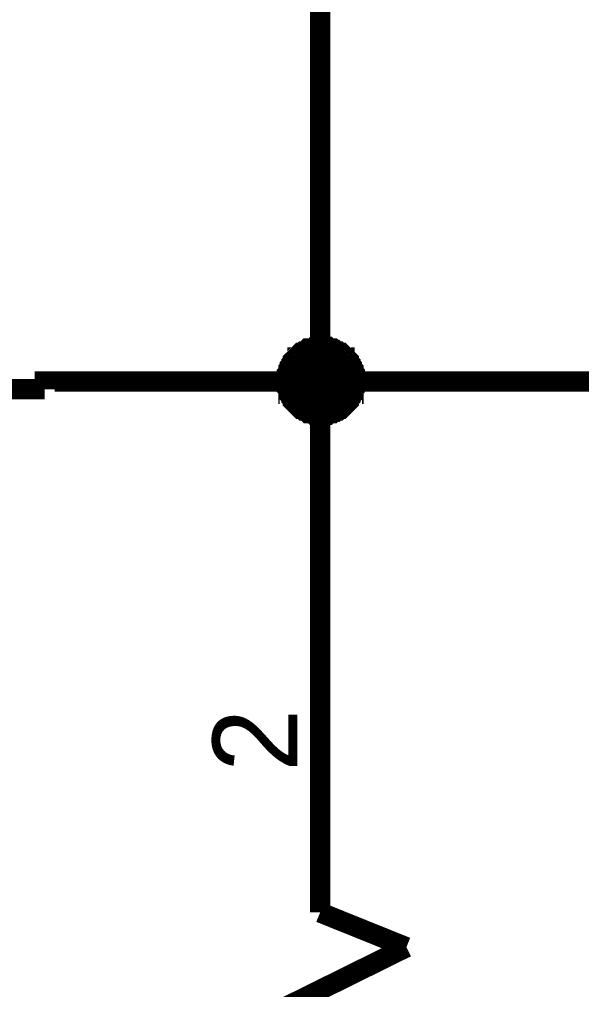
# Model space of a CAD drawing. Header units: millimetres. Extents: x 0 to 800, y 0 to 567.
# Drawn here: x 172.03 to 180.35, y 70.42 to 84.79 of the extents above; entities that cross this region are included whole.
import ezdxf

# ---------------------------------------------------------------- set-up
doc = ezdxf.new("R2010")
doc.units = ezdxf.units.MM
doc.layers.add('Sheet', color=255, linetype='Continuous')

msp = doc.modelspace()

# ---------------------------------------------------------------- linework, layer by layer
at = {"layer": 'Sheet'}
for points, const_width in [([(167.905, 102.362), (176.483, 102.362), (176.483, 79.426)], 0.3), ([(176.483, 76.649), (176.483, 79.426), (176.483, 79.426), (186.182, 79.426), (205.154, 79.426), (205.154, 101.578)], 0.3), ([(175.991, 79.426), (175.991, 79.448), (175.991, 79.471), (175.991, 79.516), (175.991, 79.538), (176.013, 79.56), (176.013, 79.583), (176.013, 79.605), (176.035, 79.628), (176.035, 79.65), (176.058, 79.672), (176.058, 79.695), (176.08, 79.717), (176.08, 79.74), (176.103, 79.762), (176.125, 79.784), (176.147, 79.784), (176.147, 79.807), (176.17, 79.829), (176.192, 79.852), (176.215, 79.852), (176.237, 79.874), (176.259, 79.874), (176.282, 79.896), (176.282, 79.896), (176.304, 79.919), (176.349, 79.919), (176.371, 79.919), (176.394, 79.941), (176.416, 79.941), (176.439, 79.941), (176.461, 79.941), (176.483, 79.941)], 0.3), ([(175.991, 79.426), (175.991, 79.448), (175.991, 79.471), (175.991, 79.516), (175.991, 79.538), (176.013, 79.56), (176.013, 79.583), (176.013, 79.605), (176.035, 79.628), (176.035, 79.65), (176.058, 79.672), (176.058, 79.695), (176.08, 79.717), (176.08, 79.74), (176.103, 79.762), (176.125, 79.784), (176.147, 79.784), (176.147, 79.807), (176.17, 79.829), (176.192, 79.852), (176.215, 79.852), (176.237, 79.874), (176.259, 79.874), (176.282, 79.896), (176.282, 79.896), (176.304, 79.919), (176.349, 79.919), (176.371, 79.919), (176.394, 79.941), (176.416, 79.941), (176.439, 79.941), (176.461, 79.941), (176.483, 79.941)], 0.3), ([(175.991, 79.426), (175.991, 79.448), (175.991, 79.471), (175.991, 79.516), (175.991, 79.538), (176.013, 79.56), (176.013, 79.583), (176.013, 79.605), (176.035, 79.628), (176.035, 79.65), (176.058, 79.672), (176.058, 79.695), (176.08, 79.717), (176.08, 79.74), (176.103, 79.762), (176.125, 79.784), (176.147, 79.784), (176.147, 79.807), (176.17, 79.829), (176.192, 79.852), (176.215, 79.852), (176.237, 79.874), (176.259, 79.874), (176.282, 79.896), (176.282, 79.896), (176.304, 79.919), (176.349, 79.919), (176.371, 79.919), (176.394, 79.941), (176.416, 79.941), (176.439, 79.941), (176.461, 79.941), (176.483, 79.941)], 0.3), ([(175.991, 79.426), (175.991, 79.448), (175.991, 79.471), (175.991, 79.516), (175.991, 79.538), (176.013, 79.56), (176.013, 79.583), (176.013, 79.605), (176.035, 79.628), (176.035, 79.65), (176.058, 79.672), (176.058, 79.695), (176.08, 79.717), (176.08, 79.74), (176.103, 79.762), (176.125, 79.784), (176.147, 79.784), (176.147, 79.807), (176.17, 79.829), (176.192, 79.852), (176.215, 79.852), (176.237, 79.874), (176.259, 79.874), (176.282, 79.896), (176.282, 79.896), (176.304, 79.919), (176.349, 79.919), (176.371, 79.919), (176.394, 79.941), (176.416, 79.941), (176.439, 79.941), (176.461, 79.941), (176.483, 79.941)], 0.3), ([(175.991, 79.426), (175.991, 79.448), (175.991, 79.471), (175.991, 79.516), (175.991, 79.538), (176.013, 79.56), (176.013, 79.583), (176.013, 79.605), (176.035, 79.628), (176.035, 79.65), (176.058, 79.672), (176.058, 79.695), (176.08, 79.717), (176.08, 79.74), (176.103, 79.762), (176.125, 79.784), (176.147, 79.784), (176.147, 79.807), (176.17, 79.829), (176.192, 79.852), (176.215, 79.852), (176.237, 79.874), (176.259, 79.874), (176.282, 79.896), (176.282, 79.896), (176.304, 79.919), (176.349, 79.919), (176.371, 79.919), (176.394, 79.941), (176.416, 79.941), (176.439, 79.941), (176.461, 79.941), (176.483, 79.941)], 0.3), ([(175.991, 79.426), (175.991, 79.448), (175.991, 79.471), (175.991, 79.516), (175.991, 79.538), (176.013, 79.56), (176.013, 79.583), (176.013, 79.605), (176.035, 79.628), (176.035, 79.65), (176.058, 79.672), (176.058, 79.695), (176.08, 79.717), (176.08, 79.74), (176.103, 79.762), (176.125, 79.784), (176.147, 79.784), (176.147, 79.807), (176.17, 79.829), (176.192, 79.852), (176.215, 79.852), (176.237, 79.874), (176.259, 79.874), (176.282, 79.896), (176.282, 79.896), (176.304, 79.919), (176.349, 79.919), (176.371, 79.919), (176.394, 79.941), (176.416, 79.941), (176.439, 79.941), (176.461, 79.941), (176.483, 79.941)], 0.3), ([(175.991, 79.426), (175.991, 79.448), (175.991, 79.471), (175.991, 79.516), (175.991, 79.538), (176.013, 79.56), (176.013, 79.583), (176.013, 79.605), (176.035, 79.628), (176.035, 79.65), (176.058, 79.672), (176.058, 79.695), (176.08, 79.717), (176.08, 79.74), (176.103, 79.762), (176.125, 79.784), (176.147, 79.784), (176.147, 79.807), (176.17, 79.829), (176.192, 79.852), (176.215, 79.852), (176.237, 79.874), (176.259, 79.874), (176.282, 79.896), (176.282, 79.896), (176.304, 79.919), (176.349, 79.919), (176.371, 79.919), (176.394, 79.941), (176.416, 79.941), (176.439, 79.941), (176.461, 79.941), (176.483, 79.941)], 0.3), ([(175.991, 79.426), (175.991, 79.448), (175.991, 79.471), (175.991, 79.516), (175.991, 79.538), (176.013, 79.56), (176.013, 79.583), (176.013, 79.605), (176.035, 79.628), (176.035, 79.65), (176.058, 79.672), (176.058, 79.695), (176.08, 79.717), (176.08, 79.74), (176.103, 79.762), (176.125, 79.784), (176.147, 79.784), (176.147, 79.807), (176.17, 79.829), (176.192, 79.852), (176.215, 79.852), (176.237, 79.874), (176.259, 79.874), (176.282, 79.896), (176.282, 79.896), (176.304, 79.919), (176.349, 79.919), (176.371, 79.919), (176.394, 79.941), (176.416, 79.941), (176.439, 79.941), (176.461, 79.941), (176.483, 79.941)], 0.3), ([(176.483, 79.941), (176.483, 79.941)], 0.3), ([(176.483, 79.941), (176.506, 79.941), (176.528, 79.941), (176.573, 79.941), (176.595, 79.941), (176.618, 79.919), (176.64, 79.919), (176.663, 79.919), (176.685, 79.896), (176.707, 79.896), (176.73, 79.874), (176.752, 79.874), (176.775, 79.852), (176.797, 79.852), (176.819, 79.829), (176.842, 79.807), (176.842, 79.784), (176.864, 79.784), (176.887, 79.762), (176.909, 79.74), (176.909, 79.717), (176.931, 79.695), (176.931, 79.672), (176.954, 79.65), (176.954, 79.628), (176.976, 79.605), (176.976, 79.583), (176.976, 79.56), (176.999, 79.538), (176.999, 79.516), (176.999, 79.471), (176.999, 79.448), (176.999, 79.426)], 0.3), ([(176.483, 79.941), (176.483, 79.941)], 0.3), ([(176.483, 79.941), (176.506, 79.941), (176.528, 79.941), (176.573, 79.941), (176.595, 79.941), (176.618, 79.919), (176.64, 79.919), (176.663, 79.919), (176.685, 79.896), (176.707, 79.896), (176.73, 79.874), (176.752, 79.874), (176.775, 79.852), (176.797, 79.852), (176.819, 79.829), (176.842, 79.807), (176.842, 79.784), (176.864, 79.784), (176.887, 79.762), (176.909, 79.74), (176.909, 79.717), (176.931, 79.695), (176.931, 79.672), (176.954, 79.65), (176.954, 79.628), (176.976, 79.605), (176.976, 79.583), (176.976, 79.56), (176.999, 79.538), (176.999, 79.516), (176.999, 79.471), (176.999, 79.448), (176.999, 79.426)], 0.3), ([(176.483, 79.941), (176.483, 79.941)], 0.3), ([(176.483, 79.941), (176.506, 79.941), (176.528, 79.941), (176.573, 79.941), (176.595, 79.941), (176.618, 79.919), (176.64, 79.919), (176.663, 79.919), (176.685, 79.896), (176.707, 79.896), (176.73, 79.874), (176.752, 79.874), (176.775, 79.852), (176.797, 79.852), (176.819, 79.829), (176.842, 79.807), (176.842, 79.784), (176.864, 79.784), (176.887, 79.762), (176.909, 79.74), (176.909, 79.717), (176.931, 79.695), (176.931, 79.672), (176.954, 79.65), (176.954, 79.628), (176.976, 79.605), (176.976, 79.583), (176.976, 79.56), (176.999, 79.538), (176.999, 79.516), (176.999, 79.471), (176.999, 79.448), (176.999, 79.426)], 0.3), ([(176.483, 79.941), (176.483, 79.941)], 0.3), ([(176.483, 79.941), (176.506, 79.941), (176.528, 79.941), (176.573, 79.941), (176.595, 79.941), (176.618, 79.919), (176.64, 79.919), (176.663, 79.919), (176.685, 79.896), (176.707, 79.896), (176.73, 79.874), (176.752, 79.874), (176.775, 79.852), (176.797, 79.852), (176.819, 79.829), (176.842, 79.807), (176.842, 79.784), (176.864, 79.784), (176.887, 79.762), (176.909, 79.74), (176.909, 79.717), (176.931, 79.695), (176.931, 79.672), (176.954, 79.65), (176.954, 79.628), (176.976, 79.605), (176.976, 79.583), (176.976, 79.56), (176.999, 79.538), (176.999, 79.516), (176.999, 79.471), (176.999, 79.448), (176.999, 79.426)], 0.3), ([(176.483, 79.941), (176.483, 79.941)], 0.3), ([(176.483, 79.941), (176.506, 79.941), (176.528, 79.941), (176.573, 79.941), (176.595, 79.941), (176.618, 79.919), (176.64, 79.919), (176.663, 79.919), (176.685, 79.896), (176.707, 79.896), (176.73, 79.874), (176.752, 79.874), (176.775, 79.852), (176.797, 79.852), (176.819, 79.829), (176.842, 79.807), (176.842, 79.784), (176.864, 79.784), (176.887, 79.762), (176.909, 79.74), (176.909, 79.717), (176.931, 79.695), (176.931, 79.672), (176.954, 79.65), (176.954, 79.628), (176.976, 79.605), (176.976, 79.583), (176.976, 79.56), (176.999, 79.538), (176.999, 79.516), (176.999, 79.471), (176.999, 79.448), (176.999, 79.426)], 0.3), ([(176.483, 79.941), (176.483, 79.941)], 0.3), ([(176.483, 79.941), (176.506, 79.941), (176.528, 79.941), (176.573, 79.941), (176.595, 79.941), (176.618, 79.919), (176.64, 79.919), (176.663, 79.919), (176.685, 79.896), (176.707, 79.896), (176.73, 79.874), (176.752, 79.874), (176.775, 79.852), (176.797, 79.852), (176.819, 79.829), (176.842, 79.807), (176.842, 79.784), (176.864, 79.784), (176.887, 79.762), (176.909, 79.74), (176.909, 79.717), (176.931, 79.695), (176.931, 79.672), (176.954, 79.65), (176.954, 79.628), (176.976, 79.605), (176.976, 79.583), (176.976, 79.56), (176.999, 79.538), (176.999, 79.516), (176.999, 79.471), (176.999, 79.448), (176.999, 79.426)], 0.3), ([(176.483, 79.941), (176.483, 79.941)], 0.3), ([(176.483, 79.941), (176.506, 79.941), (176.528, 79.941), (176.573, 79.941), (176.595, 79.941), (176.618, 79.919), (176.64, 79.919), (176.663, 79.919), (176.685, 79.896), (176.707, 79.896), (176.73, 79.874), (176.752, 79.874), (176.775, 79.852), (176.797, 79.852), (176.819, 79.829), (176.842, 79.807), (176.842, 79.784), (176.864, 79.784), (176.887, 79.762), (176.909, 79.74), (176.909, 79.717), (176.931, 79.695), (176.931, 79.672), (176.954, 79.65), (176.954, 79.628), (176.976, 79.605), (176.976, 79.583), (176.976, 79.56), (176.999, 79.538), (176.999, 79.516), (176.999, 79.471), (176.999, 79.448), (176.999, 79.426)], 0.3), ([(176.483, 79.941), (176.483, 79.941)], 0.3), ([(176.483, 79.941), (176.506, 79.941), (176.528, 79.941), (176.573, 79.941), (176.595, 79.941), (176.618, 79.919), (176.64, 79.919), (176.663, 79.919), (176.685, 79.896), (176.707, 79.896), (176.73, 79.874), (176.752, 79.874), (176.775, 79.852), (176.797, 79.852), (176.819, 79.829), (176.842, 79.807), (176.842, 79.784), (176.864, 79.784), (176.887, 79.762), (176.909, 79.74), (176.909, 79.717), (176.931, 79.695), (176.931, 79.672), (176.954, 79.65), (176.954, 79.628), (176.976, 79.605), (176.976, 79.583), (176.976, 79.56), (176.999, 79.538), (176.999, 79.516), (176.999, 79.471), (176.999, 79.448), (176.999, 79.426)], 0.3), ([(175.991, 79.426), (175.991, 79.448), (175.991, 79.471), (175.991, 79.516), (175.991, 79.538), (176.013, 79.56), (176.013, 79.583), (176.013, 79.605), (176.035, 79.628), (176.035, 79.65), (176.058, 79.672), (176.058, 79.695), (176.08, 79.717), (176.08, 79.74), (176.103, 79.762), (176.125, 79.784), (176.147, 79.784), (176.147, 79.807), (176.17, 79.829), (176.192, 79.852), (176.215, 79.852), (176.237, 79.874), (176.259, 79.874), (176.282, 79.896), (176.282, 79.896), (176.304, 79.919), (176.349, 79.919), (176.371, 79.919), (176.394, 79.941), (176.416, 79.941), (176.439, 79.941), (176.461, 79.941), (176.483, 79.941)], 0.0991), ([(175.991, 79.426), (175.991, 79.448), (175.991, 79.471), (175.991, 79.516), (175.991, 79.538), (176.013, 79.56), (176.013, 79.583), (176.013, 79.605), (176.035, 79.628), (176.035, 79.65), (176.058, 79.672), (176.058, 79.695), (176.08, 79.717), (176.08, 79.74), (176.103, 79.762), (176.125, 79.784), (176.147, 79.784), (176.147, 79.807), (176.17, 79.829), (176.192, 79.852), (176.215, 79.852), (176.237, 79.874), (176.259, 79.874), (176.282, 79.896), (176.282, 79.896), (176.304, 79.919), (176.349, 79.919), (176.371, 79.919), (176.394, 79.941), (176.416, 79.941), (176.439, 79.941), (176.461, 79.941), (176.483, 79.941)], 0.0991), ([(175.991, 79.426), (175.991, 79.448), (175.991, 79.471), (175.991, 79.516), (175.991, 79.538), (176.013, 79.56), (176.013, 79.583), (176.013, 79.605), (176.035, 79.628), (176.035, 79.65), (176.058, 79.672), (176.058, 79.695), (176.08, 79.717), (176.08, 79.74), (176.103, 79.762), (176.125, 79.784), (176.147, 79.784), (176.147, 79.807), (176.17, 79.829), (176.192, 79.852), (176.215, 79.852), (176.237, 79.874), (176.259, 79.874), (176.282, 79.896), (176.282, 79.896), (176.304, 79.919), (176.349, 79.919), (176.371, 79.919), (176.394, 79.941), (176.416, 79.941), (176.439, 79.941), (176.461, 79.941), (176.483, 79.941)], 0.0991), ([(175.991, 79.426), (175.991, 79.448), (175.991, 79.471), (175.991, 79.516), (175.991, 79.538), (176.013, 79.56), (176.013, 79.583), (176.013, 79.605), (176.035, 79.628), (176.035, 79.65), (176.058, 79.672), (176.058, 79.695), (176.08, 79.717), (176.08, 79.74), (176.103, 79.762), (176.125, 79.784), (176.147, 79.784), (176.147, 79.807), (176.17, 79.829), (176.192, 79.852), (176.215, 79.852), (176.237, 79.874), (176.259, 79.874), (176.282, 79.896), (176.282, 79.896), (176.304, 79.919), (176.349, 79.919), (176.371, 79.919), (176.394, 79.941), (176.416, 79.941), (176.439, 79.941), (176.461, 79.941), (176.483, 79.941)], 0.0991), ([(175.991, 79.426), (175.991, 79.448), (175.991, 79.471), (175.991, 79.516), (175.991, 79.538), (176.013, 79.56), (176.013, 79.583), (176.013, 79.605), (176.035, 79.628), (176.035, 79.65), (176.058, 79.672), (176.058, 79.695), (176.08, 79.717), (176.08, 79.74), (176.103, 79.762), (176.125, 79.784), (176.147, 79.784), (176.147, 79.807), (176.17, 79.829), (176.192, 79.852), (176.215, 79.852), (176.237, 79.874), (176.259, 79.874), (176.282, 79.896), (176.282, 79.896), (176.304, 79.919), (176.349, 79.919), (176.371, 79.919), (176.394, 79.941), (176.416, 79.941), (176.439, 79.941), (176.461, 79.941), (176.483, 79.941)], 0.0991), ([(175.991, 79.426), (175.991, 79.448), (175.991, 79.471), (175.991, 79.516), (175.991, 79.538), (176.013, 79.56), (176.013, 79.583), (176.013, 79.605), (176.035, 79.628), (176.035, 79.65), (176.058, 79.672), (176.058, 79.695), (176.08, 79.717), (176.08, 79.74), (176.103, 79.762), (176.125, 79.784), (176.147, 79.784), (176.147, 79.807), (176.17, 79.829), (176.192, 79.852), (176.215, 79.852), (176.237, 79.874), (176.259, 79.874), (176.282, 79.896), (176.282, 79.896), (176.304, 79.919), (176.349, 79.919), (176.371, 79.919), (176.394, 79.941), (176.416, 79.941), (176.439, 79.941), (176.461, 79.941), (176.483, 79.941)], 0.0991), ([(175.991, 79.426), (175.991, 79.448), (175.991, 79.471), (175.991, 79.516), (175.991, 79.538), (176.013, 79.56), (176.013, 79.583), (176.013, 79.605), (176.035, 79.628), (176.035, 79.65), (176.058, 79.672), (176.058, 79.695), (176.08, 79.717), (176.08, 79.74), (176.103, 79.762), (176.125, 79.784), (176.147, 79.784), (176.147, 79.807), (176.17, 79.829), (176.192, 79.852), (176.215, 79.852), (176.237, 79.874), (176.259, 79.874), (176.282, 79.896), (176.282, 79.896), (176.304, 79.919), (176.349, 79.919), (176.371, 79.919), (176.394, 79.941), (176.416, 79.941), (176.439, 79.941), (176.461, 79.941), (176.483, 79.941)], 0.0991), ([(175.991, 79.426), (175.991, 79.448), (175.991, 79.471), (175.991, 79.516), (175.991, 79.538), (176.013, 79.56), (176.013, 79.583), (176.013, 79.605), (176.035, 79.628), (176.035, 79.65), (176.058, 79.672), (176.058, 79.695), (176.08, 79.717), (176.08, 79.74), (176.103, 79.762), (176.125, 79.784), (176.147, 79.784), (176.147, 79.807), (176.17, 79.829), (176.192, 79.852), (176.215, 79.852), (176.237, 79.874), (176.259, 79.874), (176.282, 79.896), (176.282, 79.896), (176.304, 79.919), (176.349, 79.919), (176.371, 79.919), (176.394, 79.941), (176.416, 79.941), (176.439, 79.941), (176.461, 79.941), (176.483, 79.941)], 0.0991), ([(176.483, 79.941), (176.483, 79.941)], 0.0991), ([(176.483, 79.941), (176.506, 79.941), (176.528, 79.941), (176.573, 79.941), (176.595, 79.941), (176.618, 79.919), (176.64, 79.919), (176.663, 79.919), (176.685, 79.896), (176.707, 79.896), (176.73, 79.874), (176.752, 79.874), (176.775, 79.852), (176.797, 79.852), (176.819, 79.829), (176.842, 79.807), (176.842, 79.784), (176.864, 79.784), (176.887, 79.762), (176.909, 79.74), (176.909, 79.717), (176.931, 79.695), (176.931, 79.672), (176.954, 79.65), (176.954, 79.628), (176.976, 79.605), (176.976, 79.583), (176.976, 79.56), (176.999, 79.538), (176.999, 79.516), (176.999, 79.471), (176.999, 79.448), (176.999, 79.426)], 0.0991), ([(176.483, 79.941), (176.483, 79.941)], 0.0991), ([(176.483, 79.941), (176.506, 79.941), (176.528, 79.941), (176.573, 79.941), (176.595, 79.941), (176.618, 79.919), (176.64, 79.919), (176.663, 79.919), (176.685, 79.896), (176.707, 79.896), (176.73, 79.874), (176.752, 79.874), (176.775, 79.852), (176.797, 79.852), (176.819, 79.829), (176.842, 79.807), (176.842, 79.784), (176.864, 79.784), (176.887, 79.762), (176.909, 79.74), (176.909, 79.717), (176.931, 79.695), (176.931, 79.672), (176.954, 79.65), (176.954, 79.628), (176.976, 79.605), (176.976, 79.583), (176.976, 79.56), (176.999, 79.538), (176.999, 79.516), (176.999, 79.471), (176.999, 79.448), (176.999, 79.426)], 0.0991), ([(176.483, 79.941), (176.483, 79.941)], 0.0991), ([(176.483, 79.941), (176.506, 79.941), (176.528, 79.941), (176.573, 79.941), (176.595, 79.941), (176.618, 79.919), (176.64, 79.919), (176.663, 79.919), (176.685, 79.896), (176.707, 79.896), (176.73, 79.874), (176.752, 79.874), (176.775, 79.852), (176.797, 79.852), (176.819, 79.829), (176.842, 79.807), (176.842, 79.784), (176.864, 79.784), (176.887, 79.762), (176.909, 79.74), (176.909, 79.717), (176.931, 79.695), (176.931, 79.672), (176.954, 79.65), (176.954, 79.628), (176.976, 79.605), (176.976, 79.583), (176.976, 79.56), (176.999, 79.538), (176.999, 79.516), (176.999, 79.471), (176.999, 79.448), (176.999, 79.426)], 0.0991), ([(176.483, 79.941), (176.483, 79.941)], 0.0991), ([(176.483, 79.941), (176.506, 79.941), (176.528, 79.941), (176.573, 79.941), (176.595, 79.941), (176.618, 79.919), (176.64, 79.919), (176.663, 79.919), (176.685, 79.896), (176.707, 79.896), (176.73, 79.874), (176.752, 79.874), (176.775, 79.852), (176.797, 79.852), (176.819, 79.829), (176.842, 79.807), (176.842, 79.784), (176.864, 79.784), (176.887, 79.762), (176.909, 79.74), (176.909, 79.717), (176.931, 79.695), (176.931, 79.672), (176.954, 79.65), (176.954, 79.628), (176.976, 79.605), (176.976, 79.583), (176.976, 79.56), (176.999, 79.538), (176.999, 79.516), (176.999, 79.471), (176.999, 79.448), (176.999, 79.426)], 0.0991), ([(176.483, 79.941), (176.483, 79.941)], 0.0991), ([(176.483, 79.941), (176.506, 79.941), (176.528, 79.941), (176.573, 79.941), (176.595, 79.941), (176.618, 79.919), (176.64, 79.919), (176.663, 79.919), (176.685, 79.896), (176.707, 79.896), (176.73, 79.874), (176.752, 79.874), (176.775, 79.852), (176.797, 79.852), (176.819, 79.829), (176.842, 79.807), (176.842, 79.784), (176.864, 79.784), (176.887, 79.762), (176.909, 79.74), (176.909, 79.717), (176.931, 79.695), (176.931, 79.672), (176.954, 79.65), (176.954, 79.628), (176.976, 79.605), (176.976, 79.583), (176.976, 79.56), (176.999, 79.538), (176.999, 79.516), (176.999, 79.471), (176.999, 79.448), (176.999, 79.426)], 0.0991), ([(176.483, 79.941), (176.483, 79.941)], 0.0991), ([(176.483, 79.941), (176.506, 79.941), (176.528, 79.941), (176.573, 79.941), (176.595, 79.941), (176.618, 79.919), (176.64, 79.919), (176.663, 79.919), (176.685, 79.896), (176.707, 79.896), (176.73, 79.874), (176.752, 79.874), (176.775, 79.852), (176.797, 79.852), (176.819, 79.829), (176.842, 79.807), (176.842, 79.784), (176.864, 79.784), (176.887, 79.762), (176.909, 79.74), (176.909, 79.717), (176.931, 79.695), (176.931, 79.672), (176.954, 79.65), (176.954, 79.628), (176.976, 79.605), (176.976, 79.583), (176.976, 79.56), (176.999, 79.538), (176.999, 79.516), (176.999, 79.471), (176.999, 79.448), (176.999, 79.426)], 0.0991), ([(176.483, 79.941), (176.483, 79.941)], 0.0991), ([(176.483, 79.941), (176.506, 79.941), (176.528, 79.941), (176.573, 79.941), (176.595, 79.941), (176.618, 79.919), (176.64, 79.919), (176.663, 79.919), (176.685, 79.896), (176.707, 79.896), (176.73, 79.874), (176.752, 79.874), (176.775, 79.852), (176.797, 79.852), (176.819, 79.829), (176.842, 79.807), (176.842, 79.784), (176.864, 79.784), (176.887, 79.762), (176.909, 79.74), (176.909, 79.717), (176.931, 79.695), (176.931, 79.672), (176.954, 79.65), (176.954, 79.628), (176.976, 79.605), (176.976, 79.583), (176.976, 79.56), (176.999, 79.538), (176.999, 79.516), (176.999, 79.471), (176.999, 79.448), (176.999, 79.426)], 0.0991), ([(176.483, 79.941), (176.483, 79.941)], 0.0991), ([(176.483, 79.941), (176.506, 79.941), (176.528, 79.941), (176.573, 79.941), (176.595, 79.941), (176.618, 79.919), (176.64, 79.919), (176.663, 79.919), (176.685, 79.896), (176.707, 79.896), (176.73, 79.874), (176.752, 79.874), (176.775, 79.852), (176.797, 79.852), (176.819, 79.829), (176.842, 79.807), (176.842, 79.784), (176.864, 79.784), (176.887, 79.762), (176.909, 79.74), (176.909, 79.717), (176.931, 79.695), (176.931, 79.672), (176.954, 79.65), (176.954, 79.628), (176.976, 79.605), (176.976, 79.583), (176.976, 79.56), (176.999, 79.538), (176.999, 79.516), (176.999, 79.471), (176.999, 79.448), (176.999, 79.426)], 0.0991), ([(167.905, 79.314), (172.407, 79.314)], 0.3), ([(172.407, 79.314), (172.407, 79.426), (176.483, 79.426)], 0.3), ([(176.483, 78.933), (176.461, 78.933), (176.439, 78.933), (176.416, 78.933), (176.394, 78.933), (176.371, 78.956), (176.349, 78.956), (176.304, 78.956), (176.282, 78.978), (176.282, 78.978), (176.259, 79), (176.237, 79), (176.215, 79.023), (176.192, 79.023), (176.17, 79.045), (176.147, 79.068), (176.147, 79.068), (176.125, 79.09), (176.103, 79.112), (176.08, 79.135), (176.08, 79.157), (176.058, 79.18), (176.058, 79.202), (176.035, 79.224), (176.035, 79.247), (176.013, 79.247), (176.013, 79.292), (176.013, 79.314), (175.991, 79.336), (175.991, 79.359), (175.991, 79.381), (175.991, 79.404), (175.991, 79.426)], 0.3), ([(175.991, 79.426), (175.991, 79.426)], 0.3), ([(176.483, 78.933), (176.461, 78.933), (176.439, 78.933), (176.416, 78.933), (176.394, 78.933), (176.371, 78.956), (176.349, 78.956), (176.304, 78.956), (176.282, 78.978), (176.282, 78.978), (176.259, 79), (176.237, 79), (176.215, 79.023), (176.192, 79.023), (176.17, 79.045), (176.147, 79.068), (176.147, 79.068), (176.125, 79.09), (176.103, 79.112), (176.08, 79.135), (176.08, 79.157), (176.058, 79.18), (176.058, 79.202), (176.035, 79.224), (176.035, 79.247), (176.013, 79.247), (176.013, 79.292), (176.013, 79.314), (175.991, 79.336), (175.991, 79.359), (175.991, 79.381), (175.991, 79.404), (175.991, 79.426)], 0.3), ([(175.991, 79.426), (175.991, 79.426)], 0.3), ([(176.483, 78.933), (176.461, 78.933), (176.439, 78.933), (176.416, 78.933), (176.394, 78.933), (176.371, 78.956), (176.349, 78.956), (176.304, 78.956), (176.282, 78.978), (176.282, 78.978), (176.259, 79), (176.237, 79), (176.215, 79.023), (176.192, 79.023), (176.17, 79.045), (176.147, 79.068), (176.147, 79.068), (176.125, 79.09), (176.103, 79.112), (176.08, 79.135), (176.08, 79.157), (176.058, 79.18), (176.058, 79.202), (176.035, 79.224), (176.035, 79.247), (176.013, 79.247), (176.013, 79.292), (176.013, 79.314), (175.991, 79.336), (175.991, 79.359), (175.991, 79.381), (175.991, 79.404), (175.991, 79.426)], 0.3), ([(175.991, 79.426), (175.991, 79.426)], 0.3), ([(176.483, 78.933), (176.461, 78.933), (176.439, 78.933), (176.416, 78.933), (176.394, 78.933), (176.371, 78.956), (176.349, 78.956), (176.304, 78.956), (176.282, 78.978), (176.282, 78.978), (176.259, 79), (176.237, 79), (176.215, 79.023), (176.192, 79.023), (176.17, 79.045), (176.147, 79.068), (176.147, 79.068), (176.125, 79.09), (176.103, 79.112), (176.08, 79.135), (176.08, 79.157), (176.058, 79.18), (176.058, 79.202), (176.035, 79.224), (176.035, 79.247), (176.013, 79.247), (176.013, 79.292), (176.013, 79.314), (175.991, 79.336), (175.991, 79.359), (175.991, 79.381), (175.991, 79.404), (175.991, 79.426)], 0.3), ([(175.991, 79.426), (175.991, 79.426)], 0.3), ([(176.483, 78.933), (176.461, 78.933), (176.439, 78.933), (176.416, 78.933), (176.394, 78.933), (176.371, 78.956), (176.349, 78.956), (176.304, 78.956), (176.282, 78.978), (176.282, 78.978), (176.259, 79), (176.237, 79), (176.215, 79.023), (176.192, 79.023), (176.17, 79.045), (176.147, 79.068), (176.147, 79.068), (176.125, 79.09), (176.103, 79.112), (176.08, 79.135), (176.08, 79.157), (176.058, 79.18), (176.058, 79.202), (176.035, 79.224), (176.035, 79.247), (176.013, 79.247), (176.013, 79.292), (176.013, 79.314), (175.991, 79.336), (175.991, 79.359), (175.991, 79.381), (175.991, 79.404), (175.991, 79.426)], 0.3), ([(175.991, 79.426), (175.991, 79.426)], 0.3), ([(176.483, 78.933), (176.461, 78.933), (176.439, 78.933), (176.416, 78.933), (176.394, 78.933), (176.371, 78.956), (176.349, 78.956), (176.304, 78.956), (176.282, 78.978), (176.282, 78.978), (176.259, 79), (176.237, 79), (176.215, 79.023), (176.192, 79.023), (176.17, 79.045), (176.147, 79.068), (176.147, 79.068), (176.125, 79.09), (176.103, 79.112), (176.08, 79.135), (176.08, 79.157), (176.058, 79.18), (176.058, 79.202), (176.035, 79.224), (176.035, 79.247), (176.013, 79.247), (176.013, 79.292), (176.013, 79.314), (175.991, 79.336), (175.991, 79.359), (175.991, 79.381), (175.991, 79.404), (175.991, 79.426)], 0.3), ([(175.991, 79.426), (175.991, 79.426)], 0.3), ([(176.483, 78.933), (176.461, 78.933), (176.439, 78.933), (176.416, 78.933), (176.394, 78.933), (176.371, 78.956), (176.349, 78.956), (176.304, 78.956), (176.282, 78.978), (176.282, 78.978), (176.259, 79), (176.237, 79), (176.215, 79.023), (176.192, 79.023), (176.17, 79.045), (176.147, 79.068), (176.147, 79.068), (176.125, 79.09), (176.103, 79.112), (176.08, 79.135), (176.08, 79.157), (176.058, 79.18), (176.058, 79.202), (176.035, 79.224), (176.035, 79.247), (176.013, 79.247), (176.013, 79.292), (176.013, 79.314), (175.991, 79.336), (175.991, 79.359), (175.991, 79.381), (175.991, 79.404), (175.991, 79.426)], 0.3), ([(175.991, 79.426), (175.991, 79.426)], 0.3), ([(176.483, 78.933), (176.461, 78.933), (176.439, 78.933), (176.416, 78.933), (176.394, 78.933), (176.371, 78.956), (176.349, 78.956), (176.304, 78.956), (176.282, 78.978), (176.282, 78.978), (176.259, 79), (176.237, 79), (176.215, 79.023), (176.192, 79.023), (176.17, 79.045), (176.147, 79.068), (176.147, 79.068), (176.125, 79.09), (176.103, 79.112), (176.08, 79.135), (176.08, 79.157), (176.058, 79.18), (176.058, 79.202), (176.035, 79.224), (176.035, 79.247), (176.013, 79.247), (176.013, 79.292), (176.013, 79.314), (175.991, 79.336), (175.991, 79.359), (175.991, 79.381), (175.991, 79.404), (175.991, 79.426)], 0.3), ([(175.991, 79.426), (175.991, 79.426)], 0.3), ([(176.483, 78.933), (176.461, 78.933), (176.439, 78.933), (176.416, 78.933), (176.394, 78.933), (176.371, 78.956), (176.349, 78.956), (176.304, 78.956), (176.282, 78.978), (176.282, 78.978), (176.259, 79), (176.237, 79), (176.215, 79.023), (176.192, 79.023), (176.17, 79.045), (176.147, 79.068), (176.147, 79.068), (176.125, 79.09), (176.103, 79.112), (176.08, 79.135), (176.08, 79.157), (176.058, 79.18), (176.058, 79.202), (176.035, 79.224), (176.035, 79.247), (176.013, 79.247), (176.013, 79.292), (176.013, 79.314), (175.991, 79.336), (175.991, 79.359), (175.991, 79.381), (175.991, 79.404), (175.991, 79.426)], 0.0991), ([(175.991, 79.426), (175.991, 79.426)], 0.0991), ([(176.483, 78.933), (176.461, 78.933), (176.439, 78.933), (176.416, 78.933), (176.394, 78.933), (176.371, 78.956), (176.349, 78.956), (176.304, 78.956), (176.282, 78.978), (176.282, 78.978), (176.259, 79), (176.237, 79), (176.215, 79.023), (176.192, 79.023), (176.17, 79.045), (176.147, 79.068), (176.147, 79.068), (176.125, 79.09), (176.103, 79.112), (176.08, 79.135), (176.08, 79.157), (176.058, 79.18), (176.058, 79.202), (176.035, 79.224), (176.035, 79.247), (176.013, 79.247), (176.013, 79.292), (176.013, 79.314), (175.991, 79.336), (175.991, 79.359), (175.991, 79.381), (175.991, 79.404), (175.991, 79.426)], 0.0991), ([(175.991, 79.426), (175.991, 79.426)], 0.0991), ([(176.483, 78.933), (176.461, 78.933), (176.439, 78.933), (176.416, 78.933), (176.394, 78.933), (176.371, 78.956), (176.349, 78.956), (176.304, 78.956), (176.282, 78.978), (176.282, 78.978), (176.259, 79), (176.237, 79), (176.215, 79.023), (176.192, 79.023), (176.17, 79.045), (176.147, 79.068), (176.147, 79.068), (176.125, 79.09), (176.103, 79.112), (176.08, 79.135), (176.08, 79.157), (176.058, 79.18), (176.058, 79.202), (176.035, 79.224), (176.035, 79.247), (176.013, 79.247), (176.013, 79.292), (176.013, 79.314), (175.991, 79.336), (175.991, 79.359), (175.991, 79.381), (175.991, 79.404), (175.991, 79.426)], 0.0991), ([(175.991, 79.426), (175.991, 79.426)], 0.0991), ([(176.483, 78.933), (176.461, 78.933), (176.439, 78.933), (176.416, 78.933), (176.394, 78.933), (176.371, 78.956), (176.349, 78.956), (176.304, 78.956), (176.282, 78.978), (176.282, 78.978), (176.259, 79), (176.237, 79), (176.215, 79.023), (176.192, 79.023), (176.17, 79.045), (176.147, 79.068), (176.147, 79.068), (176.125, 79.09), (176.103, 79.112), (176.08, 79.135), (176.08, 79.157), (176.058, 79.18), (176.058, 79.202), (176.035, 79.224), (176.035, 79.247), (176.013, 79.247), (176.013, 79.292), (176.013, 79.314), (175.991, 79.336), (175.991, 79.359), (175.991, 79.381), (175.991, 79.404), (175.991, 79.426)], 0.0991), ([(175.991, 79.426), (175.991, 79.426)], 0.0991), ([(176.483, 78.933), (176.461, 78.933), (176.439, 78.933), (176.416, 78.933), (176.394, 78.933), (176.371, 78.956), (176.349, 78.956), (176.304, 78.956), (176.282, 78.978), (176.282, 78.978), (176.259, 79), (176.237, 79), (176.215, 79.023), (176.192, 79.023), (176.17, 79.045), (176.147, 79.068), (176.147, 79.068), (176.125, 79.09), (176.103, 79.112), (176.08, 79.135), (176.08, 79.157), (176.058, 79.18), (176.058, 79.202), (176.035, 79.224), (176.035, 79.247), (176.013, 79.247), (176.013, 79.292), (176.013, 79.314), (175.991, 79.336), (175.991, 79.359), (175.991, 79.381), (175.991, 79.404), (175.991, 79.426)], 0.0991), ([(175.991, 79.426), (175.991, 79.426)], 0.0991), ([(176.483, 78.933), (176.461, 78.933), (176.439, 78.933), (176.416, 78.933), (176.394, 78.933), (176.371, 78.956), (176.349, 78.956), (176.304, 78.956), (176.282, 78.978), (176.282, 78.978), (176.259, 79), (176.237, 79), (176.215, 79.023), (176.192, 79.023), (176.17, 79.045), (176.147, 79.068), (176.147, 79.068), (176.125, 79.09), (176.103, 79.112), (176.08, 79.135), (176.08, 79.157), (176.058, 79.18), (176.058, 79.202), (176.035, 79.224), (176.035, 79.247), (176.013, 79.247), (176.013, 79.292), (176.013, 79.314), (175.991, 79.336), (175.991, 79.359), (175.991, 79.381), (175.991, 79.404), (175.991, 79.426)], 0.0991), ([(175.991, 79.426), (175.991, 79.426)], 0.0991), ([(176.483, 78.933), (176.461, 78.933), (176.439, 78.933), (176.416, 78.933), (176.394, 78.933), (176.371, 78.956), (176.349, 78.956), (176.304, 78.956), (176.282, 78.978), (176.282, 78.978), (176.259, 79), (176.237, 79), (176.215, 79.023), (176.192, 79.023), (176.17, 79.045), (176.147, 79.068), (176.147, 79.068), (176.125, 79.09), (176.103, 79.112), (176.08, 79.135), (176.08, 79.157), (176.058, 79.18), (176.058, 79.202), (176.035, 79.224), (176.035, 79.247), (176.013, 79.247), (176.013, 79.292), (176.013, 79.314), (175.991, 79.336), (175.991, 79.359), (175.991, 79.381), (175.991, 79.404), (175.991, 79.426)], 0.0991), ([(175.991, 79.426), (175.991, 79.426)], 0.0991), ([(176.483, 78.933), (176.461, 78.933), (176.439, 78.933), (176.416, 78.933), (176.394, 78.933), (176.371, 78.956), (176.349, 78.956), (176.304, 78.956), (176.282, 78.978), (176.282, 78.978), (176.259, 79), (176.237, 79), (176.215, 79.023), (176.192, 79.023), (176.17, 79.045), (176.147, 79.068), (176.147, 79.068), (176.125, 79.09), (176.103, 79.112), (176.08, 79.135), (176.08, 79.157), (176.058, 79.18), (176.058, 79.202), (176.035, 79.224), (176.035, 79.247), (176.013, 79.247), (176.013, 79.292), (176.013, 79.314), (175.991, 79.336), (175.991, 79.359), (175.991, 79.381), (175.991, 79.404), (175.991, 79.426)], 0.0991), ([(175.991, 79.426), (175.991, 79.426)], 0.0991), ([(176.999, 79.426), (176.999, 79.404), (176.999, 79.381), (176.999, 79.359), (176.999, 79.336), (176.976, 79.314), (176.976, 79.292), (176.976, 79.247), (176.954, 79.247), (176.954, 79.224), (176.931, 79.202), (176.931, 79.18), (176.909, 79.157), (176.909, 79.135), (176.887, 79.112), (176.864, 79.09), (176.842, 79.068), (176.842, 79.068), (176.819, 79.045), (176.797, 79.023), (176.775, 79.023), (176.752, 79), (176.73, 79), (176.707, 78.978), (176.685, 78.978), (176.663, 78.956), (176.64, 78.956), (176.618, 78.956), (176.595, 78.933), (176.573, 78.933), (176.528, 78.933), (176.506, 78.933), (176.483, 78.933)], 0.3), ([(176.999, 79.426), (176.999, 79.404), (176.999, 79.381), (176.999, 79.359), (176.999, 79.336), (176.976, 79.314), (176.976, 79.292), (176.976, 79.247), (176.954, 79.247), (176.954, 79.224), (176.931, 79.202), (176.931, 79.18), (176.909, 79.157), (176.909, 79.135), (176.887, 79.112), (176.864, 79.09), (176.842, 79.068), (176.842, 79.068), (176.819, 79.045), (176.797, 79.023), (176.775, 79.023), (176.752, 79), (176.73, 79), (176.707, 78.978), (176.685, 78.978), (176.663, 78.956), (176.64, 78.956), (176.618, 78.956), (176.595, 78.933), (176.573, 78.933), (176.528, 78.933), (176.506, 78.933), (176.483, 78.933)], 0.3), ([(176.999, 79.426), (176.999, 79.404), (176.999, 79.381), (176.999, 79.359), (176.999, 79.336), (176.976, 79.314), (176.976, 79.292), (176.976, 79.247), (176.954, 79.247), (176.954, 79.224), (176.931, 79.202), (176.931, 79.18), (176.909, 79.157), (176.909, 79.135), (176.887, 79.112), (176.864, 79.09), (176.842, 79.068), (176.842, 79.068), (176.819, 79.045), (176.797, 79.023), (176.775, 79.023), (176.752, 79), (176.73, 79), (176.707, 78.978), (176.685, 78.978), (176.663, 78.956), (176.64, 78.956), (176.618, 78.956), (176.595, 78.933), (176.573, 78.933), (176.528, 78.933), (176.506, 78.933), (176.483, 78.933)], 0.3), ([(176.999, 79.426), (176.999, 79.404), (176.999, 79.381), (176.999, 79.359), (176.999, 79.336), (176.976, 79.314), (176.976, 79.292), (176.976, 79.247), (176.954, 79.247), (176.954, 79.224), (176.931, 79.202), (176.931, 79.18), (176.909, 79.157), (176.909, 79.135), (176.887, 79.112), (176.864, 79.09), (176.842, 79.068), (176.842, 79.068), (176.819, 79.045), (176.797, 79.023), (176.775, 79.023), (176.752, 79), (176.73, 79), (176.707, 78.978), (176.685, 78.978), (176.663, 78.956), (176.64, 78.956), (176.618, 78.956), (176.595, 78.933), (176.573, 78.933), (176.528, 78.933), (176.506, 78.933), (176.483, 78.933)], 0.3), ([(176.999, 79.426), (176.999, 79.404), (176.999, 79.381), (176.999, 79.359), (176.999, 79.336), (176.976, 79.314), (176.976, 79.292), (176.976, 79.247), (176.954, 79.247), (176.954, 79.224), (176.931, 79.202), (176.931, 79.18), (176.909, 79.157), (176.909, 79.135), (176.887, 79.112), (176.864, 79.09), (176.842, 79.068), (176.842, 79.068), (176.819, 79.045), (176.797, 79.023), (176.775, 79.023), (176.752, 79), (176.73, 79), (176.707, 78.978), (176.685, 78.978), (176.663, 78.956), (176.64, 78.956), (176.618, 78.956), (176.595, 78.933), (176.573, 78.933), (176.528, 78.933), (176.506, 78.933), (176.483, 78.933)], 0.3), ([(176.999, 79.426), (176.999, 79.404), (176.999, 79.381), (176.999, 79.359), (176.999, 79.336), (176.976, 79.314), (176.976, 79.292), (176.976, 79.247), (176.954, 79.247), (176.954, 79.224), (176.931, 79.202), (176.931, 79.18), (176.909, 79.157), (176.909, 79.135), (176.887, 79.112), (176.864, 79.09), (176.842, 79.068), (176.842, 79.068), (176.819, 79.045), (176.797, 79.023), (176.775, 79.023), (176.752, 79), (176.73, 79), (176.707, 78.978), (176.685, 78.978), (176.663, 78.956), (176.64, 78.956), (176.618, 78.956), (176.595, 78.933), (176.573, 78.933), (176.528, 78.933), (176.506, 78.933), (176.483, 78.933)], 0.3), ([(176.999, 79.426), (176.999, 79.404), (176.999, 79.381), (176.999, 79.359), (176.999, 79.336), (176.976, 79.314), (176.976, 79.292), (176.976, 79.247), (176.954, 79.247), (176.954, 79.224), (176.931, 79.202), (176.931, 79.18), (176.909, 79.157), (176.909, 79.135), (176.887, 79.112), (176.864, 79.09), (176.842, 79.068), (176.842, 79.068), (176.819, 79.045), (176.797, 79.023), (176.775, 79.023), (176.752, 79), (176.73, 79), (176.707, 78.978), (176.685, 78.978), (176.663, 78.956), (176.64, 78.956), (176.618, 78.956), (176.595, 78.933), (176.573, 78.933), (176.528, 78.933), (176.506, 78.933), (176.483, 78.933)], 0.3), ([(176.999, 79.426), (176.999, 79.404), (176.999, 79.381), (176.999, 79.359), (176.999, 79.336), (176.976, 79.314), (176.976, 79.292), (176.976, 79.247), (176.954, 79.247), (176.954, 79.224), (176.931, 79.202), (176.931, 79.18), (176.909, 79.157), (176.909, 79.135), (176.887, 79.112), (176.864, 79.09), (176.842, 79.068), (176.842, 79.068), (176.819, 79.045), (176.797, 79.023), (176.775, 79.023), (176.752, 79), (176.73, 79), (176.707, 78.978), (176.685, 78.978), (176.663, 78.956), (176.64, 78.956), (176.618, 78.956), (176.595, 78.933), (176.573, 78.933), (176.528, 78.933), (176.506, 78.933), (176.483, 78.933)], 0.3), ([(176.999, 79.426), (176.999, 79.404), (176.999, 79.381), (176.999, 79.359), (176.999, 79.336), (176.976, 79.314), (176.976, 79.292), (176.976, 79.247), (176.954, 79.247), (176.954, 79.224), (176.931, 79.202), (176.931, 79.18), (176.909, 79.157), (176.909, 79.135), (176.887, 79.112), (176.864, 79.09), (176.842, 79.068), (176.842, 79.068), (176.819, 79.045), (176.797, 79.023), (176.775, 79.023), (176.752, 79), (176.73, 79), (176.707, 78.978), (176.685, 78.978), (176.663, 78.956), (176.64, 78.956), (176.618, 78.956), (176.595, 78.933), (176.573, 78.933), (176.528, 78.933), (176.506, 78.933), (176.483, 78.933)], 0.0991), ([(176.999, 79.426), (176.999, 79.404), (176.999, 79.381), (176.999, 79.359), (176.999, 79.336), (176.976, 79.314), (176.976, 79.292), (176.976, 79.247), (176.954, 79.247), (176.954, 79.224), (176.931, 79.202), (176.931, 79.18), (176.909, 79.157), (176.909, 79.135), (176.887, 79.112), (176.864, 79.09), (176.842, 79.068), (176.842, 79.068), (176.819, 79.045), (176.797, 79.023), (176.775, 79.023), (176.752, 79), (176.73, 79), (176.707, 78.978), (176.685, 78.978), (176.663, 78.956), (176.64, 78.956), (176.618, 78.956), (176.595, 78.933), (176.573, 78.933), (176.528, 78.933), (176.506, 78.933), (176.483, 78.933)], 0.0991), ([(176.999, 79.426), (176.999, 79.404), (176.999, 79.381), (176.999, 79.359), (176.999, 79.336), (176.976, 79.314), (176.976, 79.292), (176.976, 79.247), (176.954, 79.247), (176.954, 79.224), (176.931, 79.202), (176.931, 79.18), (176.909, 79.157), (176.909, 79.135), (176.887, 79.112), (176.864, 79.09), (176.842, 79.068), (176.842, 79.068), (176.819, 79.045), (176.797, 79.023), (176.775, 79.023), (176.752, 79), (176.73, 79), (176.707, 78.978), (176.685, 78.978), (176.663, 78.956), (176.64, 78.956), (176.618, 78.956), (176.595, 78.933), (176.573, 78.933), (176.528, 78.933), (176.506, 78.933), (176.483, 78.933)], 0.0991), ([(176.999, 79.426), (176.999, 79.404), (176.999, 79.381), (176.999, 79.359), (176.999, 79.336), (176.976, 79.314), (176.976, 79.292), (176.976, 79.247), (176.954, 79.247), (176.954, 79.224), (176.931, 79.202), (176.931, 79.18), (176.909, 79.157), (176.909, 79.135), (176.887, 79.112), (176.864, 79.09), (176.842, 79.068), (176.842, 79.068), (176.819, 79.045), (176.797, 79.023), (176.775, 79.023), (176.752, 79), (176.73, 79), (176.707, 78.978), (176.685, 78.978), (176.663, 78.956), (176.64, 78.956), (176.618, 78.956), (176.595, 78.933), (176.573, 78.933), (176.528, 78.933), (176.506, 78.933), (176.483, 78.933)], 0.0991), ([(176.999, 79.426), (176.999, 79.404), (176.999, 79.381), (176.999, 79.359), (176.999, 79.336), (176.976, 79.314), (176.976, 79.292), (176.976, 79.247), (176.954, 79.247), (176.954, 79.224), (176.931, 79.202), (176.931, 79.18), (176.909, 79.157), (176.909, 79.135), (176.887, 79.112), (176.864, 79.09), (176.842, 79.068), (176.842, 79.068), (176.819, 79.045), (176.797, 79.023), (176.775, 79.023), (176.752, 79), (176.73, 79), (176.707, 78.978), (176.685, 78.978), (176.663, 78.956), (176.64, 78.956), (176.618, 78.956), (176.595, 78.933), (176.573, 78.933), (176.528, 78.933), (176.506, 78.933), (176.483, 78.933)], 0.0991), ([(176.999, 79.426), (176.999, 79.404), (176.999, 79.381), (176.999, 79.359), (176.999, 79.336), (176.976, 79.314), (176.976, 79.292), (176.976, 79.247), (176.954, 79.247), (176.954, 79.224), (176.931, 79.202), (176.931, 79.18), (176.909, 79.157), (176.909, 79.135), (176.887, 79.112), (176.864, 79.09), (176.842, 79.068), (176.842, 79.068), (176.819, 79.045), (176.797, 79.023), (176.775, 79.023), (176.752, 79), (176.73, 79), (176.707, 78.978), (176.685, 78.978), (176.663, 78.956), (176.64, 78.956), (176.618, 78.956), (176.595, 78.933), (176.573, 78.933), (176.528, 78.933), (176.506, 78.933), (176.483, 78.933)], 0.0991), ([(176.999, 79.426), (176.999, 79.404), (176.999, 79.381), (176.999, 79.359), (176.999, 79.336), (176.976, 79.314), (176.976, 79.292), (176.976, 79.247), (176.954, 79.247), (176.954, 79.224), (176.931, 79.202), (176.931, 79.18), (176.909, 79.157), (176.909, 79.135), (176.887, 79.112), (176.864, 79.09), (176.842, 79.068), (176.842, 79.068), (176.819, 79.045), (176.797, 79.023), (176.775, 79.023), (176.752, 79), (176.73, 79), (176.707, 78.978), (176.685, 78.978), (176.663, 78.956), (176.64, 78.956), (176.618, 78.956), (176.595, 78.933), (176.573, 78.933), (176.528, 78.933), (176.506, 78.933), (176.483, 78.933)], 0.0991), ([(176.999, 79.426), (176.999, 79.404), (176.999, 79.381), (176.999, 79.359), (176.999, 79.336), (176.976, 79.314), (176.976, 79.292), (176.976, 79.247), (176.954, 79.247), (176.954, 79.224), (176.931, 79.202), (176.931, 79.18), (176.909, 79.157), (176.909, 79.135), (176.887, 79.112), (176.864, 79.09), (176.842, 79.068), (176.842, 79.068), (176.819, 79.045), (176.797, 79.023), (176.775, 79.023), (176.752, 79), (176.73, 79), (176.707, 78.978), (176.685, 78.978), (176.663, 78.956), (176.64, 78.956), (176.618, 78.956), (176.595, 78.933), (176.573, 78.933), (176.528, 78.933), (176.506, 78.933), (176.483, 78.933)], 0.0991), ([(176.999, 79.426), (176.999, 79.426), (176.999, 79.426), (176.999, 79.426), (176.999, 79.426), (176.999, 79.426), (176.999, 79.426), (176.999, 79.426), (176.999, 79.426), (176.999, 79.426), (176.999, 79.426), (176.999, 79.426), (176.999, 79.426), (176.999, 79.426), (176.999, 79.426), (176.999, 79.426), (176.999, 79.426), (176.999, 79.426), (176.999, 79.426), (176.999, 79.426), (176.999, 79.426), (176.999, 79.426), (176.999, 79.426), (176.999, 79.426), (176.999, 79.426), (176.999, 79.426), (176.999, 79.426), (176.999, 79.426), (176.999, 79.426), (176.999, 79.426), (176.999, 79.426), (176.999, 79.426), (176.999, 79.426)], 0.3), ([(176.999, 79.426), (176.999, 79.426)], 0.3), ([(176.999, 79.426), (176.999, 79.426), (176.999, 79.426), (176.999, 79.426), (176.999, 79.426), (176.999, 79.426), (176.999, 79.426), (176.999, 79.426), (176.999, 79.426), (176.999, 79.426), (176.999, 79.426), (176.999, 79.426), (176.999, 79.426), (176.999, 79.426), (176.999, 79.426), (176.999, 79.426), (176.999, 79.426), (176.999, 79.426), (176.999, 79.426), (176.999, 79.426), (176.999, 79.426), (176.999, 79.426), (176.999, 79.426), (176.999, 79.426), (176.999, 79.426), (176.999, 79.426), (176.999, 79.426), (176.999, 79.426), (176.999, 79.426), (176.999, 79.426), (176.999, 79.426), (176.999, 79.426), (176.999, 79.426)], 0.3), ([(176.999, 79.426), (176.999, 79.426)], 0.3), ([(176.999, 79.426), (176.999, 79.426), (176.999, 79.426), (176.999, 79.426), (176.999, 79.426), (176.999, 79.426), (176.999, 79.426), (176.999, 79.426), (176.999, 79.426), (176.999, 79.426), (176.999, 79.426), (176.999, 79.426), (176.999, 79.426), (176.999, 79.426), (176.999, 79.426), (176.999, 79.426), (176.999, 79.426), (176.999, 79.426), (176.999, 79.426), (176.999, 79.426), (176.999, 79.426), (176.999, 79.426), (176.999, 79.426), (176.999, 79.426), (176.999, 79.426), (176.999, 79.426), (176.999, 79.426), (176.999, 79.426), (176.999, 79.426), (176.999, 79.426), (176.999, 79.426), (176.999, 79.426), (176.999, 79.426)], 0.3), ([(176.999, 79.426), (176.999, 79.426)], 0.3), ([(176.999, 79.426), (176.999, 79.426), (176.999, 79.426), (176.999, 79.426), (176.999, 79.426), (176.999, 79.426), (176.999, 79.426), (176.999, 79.426), (176.999, 79.426), (176.999, 79.426), (176.999, 79.426), (176.999, 79.426), (176.999, 79.426), (176.999, 79.426), (176.999, 79.426), (176.999, 79.426), (176.999, 79.426), (176.999, 79.426), (176.999, 79.426), (176.999, 79.426), (176.999, 79.426), (176.999, 79.426), (176.999, 79.426), (176.999, 79.426), (176.999, 79.426), (176.999, 79.426), (176.999, 79.426), (176.999, 79.426), (176.999, 79.426), (176.999, 79.426), (176.999, 79.426), (176.999, 79.426), (176.999, 79.426)], 0.3), ([(176.999, 79.426), (176.999, 79.426)], 0.3), ([(176.999, 79.426), (176.999, 79.426), (176.999, 79.426), (176.999, 79.426), (176.999, 79.426), (176.999, 79.426), (176.999, 79.426), (176.999, 79.426), (176.999, 79.426), (176.999, 79.426), (176.999, 79.426), (176.999, 79.426), (176.999, 79.426), (176.999, 79.426), (176.999, 79.426), (176.999, 79.426), (176.999, 79.426), (176.999, 79.426), (176.999, 79.426), (176.999, 79.426), (176.999, 79.426), (176.999, 79.426), (176.999, 79.426), (176.999, 79.426), (176.999, 79.426), (176.999, 79.426), (176.999, 79.426), (176.999, 79.426), (176.999, 79.426), (176.999, 79.426), (176.999, 79.426), (176.999, 79.426), (176.999, 79.426)], 0.3), ([(176.999, 79.426), (176.999, 79.426)], 0.3), ([(176.999, 79.426), (176.999, 79.426), (176.999, 79.426), (176.999, 79.426), (176.999, 79.426), (176.999, 79.426), (176.999, 79.426), (176.999, 79.426), (176.999, 79.426), (176.999, 79.426), (176.999, 79.426), (176.999, 79.426), (176.999, 79.426), (176.999, 79.426), (176.999, 79.426), (176.999, 79.426), (176.999, 79.426), (176.999, 79.426), (176.999, 79.426), (176.999, 79.426), (176.999, 79.426), (176.999, 79.426), (176.999, 79.426), (176.999, 79.426), (176.999, 79.426), (176.999, 79.426), (176.999, 79.426), (176.999, 79.426), (176.999, 79.426), (176.999, 79.426), (176.999, 79.426), (176.999, 79.426), (176.999, 79.426)], 0.3), ([(176.999, 79.426), (176.999, 79.426)], 0.3), ([(176.999, 79.426), (176.999, 79.426), (176.999, 79.426), (176.999, 79.426), (176.999, 79.426), (176.999, 79.426), (176.999, 79.426), (176.999, 79.426), (176.999, 79.426), (176.999, 79.426), (176.999, 79.426), (176.999, 79.426), (176.999, 79.426), (176.999, 79.426), (176.999, 79.426), (176.999, 79.426), (176.999, 79.426), (176.999, 79.426), (176.999, 79.426), (176.999, 79.426), (176.999, 79.426), (176.999, 79.426), (176.999, 79.426), (176.999, 79.426), (176.999, 79.426), (176.999, 79.426), (176.999, 79.426), (176.999, 79.426), (176.999, 79.426), (176.999, 79.426), (176.999, 79.426), (176.999, 79.426), (176.999, 79.426)], 0.3), ([(176.999, 79.426), (176.999, 79.426)], 0.3), ([(176.999, 79.426), (176.999, 79.426), (176.999, 79.426), (176.999, 79.426), (176.999, 79.426), (176.999, 79.426), (176.999, 79.426), (176.999, 79.426), (176.999, 79.426), (176.999, 79.426), (176.999, 79.426), (176.999, 79.426), (176.999, 79.426), (176.999, 79.426), (176.999, 79.426), (176.999, 79.426), (176.999, 79.426), (176.999, 79.426), (176.999, 79.426), (176.999, 79.426), (176.999, 79.426), (176.999, 79.426), (176.999, 79.426), (176.999, 79.426), (176.999, 79.426), (176.999, 79.426), (176.999, 79.426), (176.999, 79.426), (176.999, 79.426), (176.999, 79.426), (176.999, 79.426), (176.999, 79.426), (176.999, 79.426)], 0.3), ([(176.999, 79.426), (176.999, 79.426)], 0.3), ([(176.999, 79.426), (176.999, 79.426), (176.999, 79.426), (176.999, 79.426), (176.999, 79.426), (176.999, 79.426), (176.999, 79.426), (176.999, 79.426), (176.999, 79.426), (176.999, 79.426), (176.999, 79.426), (176.999, 79.426), (176.999, 79.426), (176.999, 79.426), (176.999, 79.426), (176.999, 79.426), (176.999, 79.426), (176.999, 79.426), (176.999, 79.426), (176.999, 79.426), (176.999, 79.426), (176.999, 79.426), (176.999, 79.426), (176.999, 79.426), (176.999, 79.426), (176.999, 79.426), (176.999, 79.426), (176.999, 79.426), (176.999, 79.426), (176.999, 79.426), (176.999, 79.426), (176.999, 79.426), (176.999, 79.426)], 0.0991), ([(176.999, 79.426), (176.999, 79.426)], 0.0991), ([(176.999, 79.426), (176.999, 79.426), (176.999, 79.426), (176.999, 79.426), (176.999, 79.426), (176.999, 79.426), (176.999, 79.426), (176.999, 79.426), (176.999, 79.426), (176.999, 79.426), (176.999, 79.426), (176.999, 79.426), (176.999, 79.426), (176.999, 79.426), (176.999, 79.426), (176.999, 79.426), (176.999, 79.426), (176.999, 79.426), (176.999, 79.426), (176.999, 79.426), (176.999, 79.426), (176.999, 79.426), (176.999, 79.426), (176.999, 79.426), (176.999, 79.426), (176.999, 79.426), (176.999, 79.426), (176.999, 79.426), (176.999, 79.426), (176.999, 79.426), (176.999, 79.426), (176.999, 79.426), (176.999, 79.426)], 0.0991), ([(176.999, 79.426), (176.999, 79.426)], 0.0991), ([(176.999, 79.426), (176.999, 79.426), (176.999, 79.426), (176.999, 79.426), (176.999, 79.426), (176.999, 79.426), (176.999, 79.426), (176.999, 79.426), (176.999, 79.426), (176.999, 79.426), (176.999, 79.426), (176.999, 79.426), (176.999, 79.426), (176.999, 79.426), (176.999, 79.426), (176.999, 79.426), (176.999, 79.426), (176.999, 79.426), (176.999, 79.426), (176.999, 79.426), (176.999, 79.426), (176.999, 79.426), (176.999, 79.426), (176.999, 79.426), (176.999, 79.426), (176.999, 79.426), (176.999, 79.426), (176.999, 79.426), (176.999, 79.426), (176.999, 79.426), (176.999, 79.426), (176.999, 79.426), (176.999, 79.426)], 0.0991), ([(176.999, 79.426), (176.999, 79.426)], 0.0991), ([(176.999, 79.426), (176.999, 79.426), (176.999, 79.426), (176.999, 79.426), (176.999, 79.426), (176.999, 79.426), (176.999, 79.426), (176.999, 79.426), (176.999, 79.426), (176.999, 79.426), (176.999, 79.426), (176.999, 79.426), (176.999, 79.426), (176.999, 79.426), (176.999, 79.426), (176.999, 79.426), (176.999, 79.426), (176.999, 79.426), (176.999, 79.426), (176.999, 79.426), (176.999, 79.426), (176.999, 79.426), (176.999, 79.426), (176.999, 79.426), (176.999, 79.426), (176.999, 79.426), (176.999, 79.426), (176.999, 79.426), (176.999, 79.426), (176.999, 79.426), (176.999, 79.426), (176.999, 79.426), (176.999, 79.426)], 0.0991), ([(176.999, 79.426), (176.999, 79.426)], 0.0991), ([(176.999, 79.426), (176.999, 79.426), (176.999, 79.426), (176.999, 79.426), (176.999, 79.426), (176.999, 79.426), (176.999, 79.426), (176.999, 79.426), (176.999, 79.426), (176.999, 79.426), (176.999, 79.426), (176.999, 79.426), (176.999, 79.426), (176.999, 79.426), (176.999, 79.426), (176.999, 79.426), (176.999, 79.426), (176.999, 79.426), (176.999, 79.426), (176.999, 79.426), (176.999, 79.426), (176.999, 79.426), (176.999, 79.426), (176.999, 79.426), (176.999, 79.426), (176.999, 79.426), (176.999, 79.426), (176.999, 79.426), (176.999, 79.426), (176.999, 79.426), (176.999, 79.426), (176.999, 79.426), (176.999, 79.426)], 0.0991), ([(176.999, 79.426), (176.999, 79.426)], 0.0991), ([(176.999, 79.426), (176.999, 79.426), (176.999, 79.426), (176.999, 79.426), (176.999, 79.426), (176.999, 79.426), (176.999, 79.426), (176.999, 79.426), (176.999, 79.426), (176.999, 79.426), (176.999, 79.426), (176.999, 79.426), (176.999, 79.426), (176.999, 79.426), (176.999, 79.426), (176.999, 79.426), (176.999, 79.426), (176.999, 79.426), (176.999, 79.426), (176.999, 79.426), (176.999, 79.426), (176.999, 79.426), (176.999, 79.426), (176.999, 79.426), (176.999, 79.426), (176.999, 79.426), (176.999, 79.426), (176.999, 79.426), (176.999, 79.426), (176.999, 79.426), (176.999, 79.426), (176.999, 79.426), (176.999, 79.426)], 0.0991), ([(176.999, 79.426), (176.999, 79.426)], 0.0991), ([(176.999, 79.426), (176.999, 79.426), (176.999, 79.426), (176.999, 79.426), (176.999, 79.426), (176.999, 79.426), (176.999, 79.426), (176.999, 79.426), (176.999, 79.426), (176.999, 79.426), (176.999, 79.426), (176.999, 79.426), (176.999, 79.426), (176.999, 79.426), (176.999, 79.426), (176.999, 79.426), (176.999, 79.426), (176.999, 79.426), (176.999, 79.426), (176.999, 79.426), (176.999, 79.426), (176.999, 79.426), (176.999, 79.426), (176.999, 79.426), (176.999, 79.426), (176.999, 79.426), (176.999, 79.426), (176.999, 79.426), (176.999, 79.426), (176.999, 79.426), (176.999, 79.426), (176.999, 79.426), (176.999, 79.426)], 0.0991), ([(176.999, 79.426), (176.999, 79.426)], 0.0991), ([(176.999, 79.426), (176.999, 79.426), (176.999, 79.426), (176.999, 79.426), (176.999, 79.426), (176.999, 79.426), (176.999, 79.426), (176.999, 79.426), (176.999, 79.426), (176.999, 79.426), (176.999, 79.426), (176.999, 79.426), (176.999, 79.426), (176.999, 79.426), (176.999, 79.426), (176.999, 79.426), (176.999, 79.426), (176.999, 79.426), (176.999, 79.426), (176.999, 79.426), (176.999, 79.426), (176.999, 79.426), (176.999, 79.426), (176.999, 79.426), (176.999, 79.426), (176.999, 79.426), (176.999, 79.426), (176.999, 79.426), (176.999, 79.426), (176.999, 79.426), (176.999, 79.426), (176.999, 79.426), (176.999, 79.426)], 0.0991), ([(176.999, 79.426), (176.999, 79.426)], 0.0991), ([(176.483, 71.564), (176.483, 76.649)], 0.3), ([(176.483, 71.564), (176.483, 72.326)], 0.3), ([(177.76, 71.049), (176.483, 71.564)], 0.3), ([(175.229, 69.795), (177.76, 71.049)], 0.3)]:
    msp.add_lwpolyline(points, dxfattribs=dict(at, const_width=const_width))
at = {"layer": 'Sheet', "const_width": 0.508}
for points in [[(176.226, 79.443, 1), (176.734, 79.443, 1)], [(176.226, 79.442, 1), (176.734, 79.442, 1)]]:
    msp.add_lwpolyline(points, format="xyb", close=True, dxfattribs=at)

# ---------------------------------------------------------------- texts
at = {"layer": 'Sheet'}
msp.add_text('2', height=1.254, rotation=90, dxfattribs=at).set_placement((176.147, 73.647))

doc.saveas('drawing.dxf')
